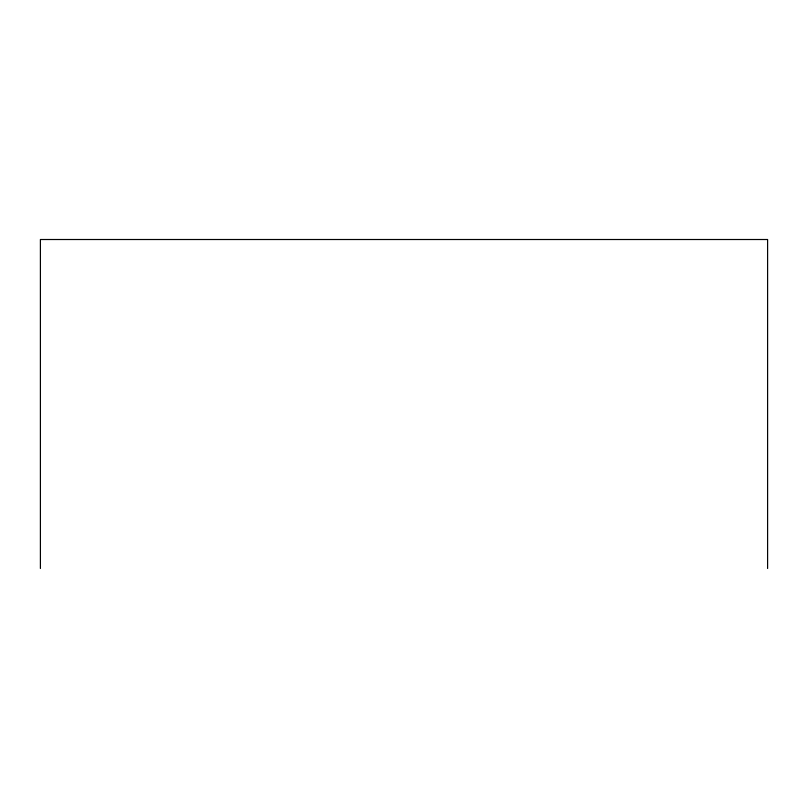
<?xml version="1.0" encoding="UTF-8"?>
<svg xmlns="http://www.w3.org/2000/svg" width="808" height="808" viewBox="0 0 808 808"><rect width="100%" height="100%" fill="white"/><g stroke="black" fill="none" stroke-linecap="round" stroke-linejoin="round"><path stroke-width="1.21" d="M767.6 568.489L767.6 239.511L40.4 239.511L40.4 568.489"/></g></svg>
